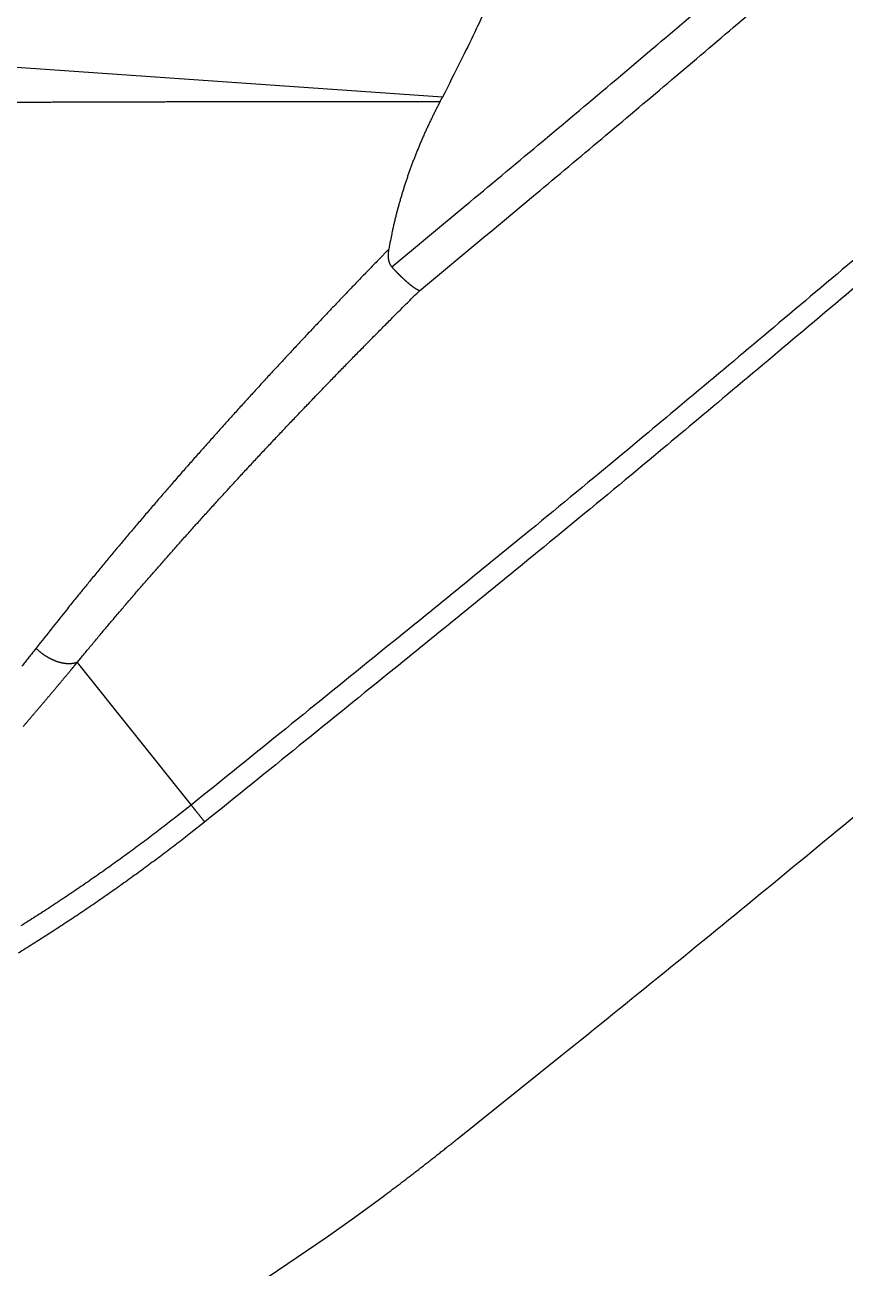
# Model space of a CAD drawing. Extents: x 527 to 614, y 487 to 635.
# Drawn here: x 598.15 to 598.699, y 513.134 to 513.966 of the extents above; entities that cross this region are included whole.
import ezdxf

# ---------------------------------------------------------------- set-up
doc = ezdxf.new("R2010")
doc.units = 0
doc.header["$MEASUREMENT"] = 0
doc.layers.add('1', color=4, linetype='Continuous')
doc.layers.add('204', color=7, linetype='Continuous')

# ---------------------------------------------------------------- blocks, each defined once
blk = doc.blocks.new('55')
at = {"layer": '204', "color": 4, "linetype": 'Continuous'}
for p, q in [((-4.170922, -6.153867), (-4.50786, -6.130304)), ((-4.415307, -6.532026), (-4.339068, -6.627491))]:
    blk.add_line(p, q, dxfattribs=at)
for points in [[(-4.186278, -6.283318), (-4.141817, -6.246439, 0.0007304), (-4.097471, -6.20944, 0.0007307), (-4.053244, -6.172314, 0.0007309), (-4.00913, -6.135067, 0.0007309), (-3.965136, -6.097693, 0.0007311), (-3.921256, -6.060199, 0.0007312), (-3.877495, -6.022578, 0.0007313)], [(-4.204846, -6.267324), (-4.15573, -6.226588, 0.0008058), (-4.106754, -6.185707, 0.0008063), (-4.057926, -6.144674, 0.0008066), (-4.009239, -6.103495, 0.0008069), (-3.9607, -6.062164, 0.0008071), (-3.912302, -6.020687, 0.0008074), (-3.864052, -5.979059, 0.0008076), (-3.815943, -5.937285, 0.0008078), (-3.767981, -5.89536, 0.000808), (-3.720162, -5.853289, 0.0008082), (-3.672489, -5.811066, 0.0008084), (-3.624959, -5.768699, 0.0008085), (-3.577576, -5.72618, 0.0008087), (-3.530334, -5.683515, 0.0008088), (-3.483241, -5.640699, 0.0008089), (-3.436289, -5.597738, 0.000809), (-3.389485, -5.554626, 0.0008091), (-3.342822, -5.511369, 0.0008092), (-3.296307, -5.467961, 0.0008092), (-3.249935, -5.424407, 0.0008093), (-3.20371, -5.380703, 0.0008093), (-3.157626, -5.336854, 0.0008093)], [(-4.160779, -6.850822), (-4.091556, -6.795314, 0.0011417), (-4.022537, -6.739454, 0.0011572), (-3.953733, -6.683227, 0.0011388), (-3.885128, -6.626661, 0.0010827), (-3.816725, -6.569755, 0.0010711), (-3.748523, -6.51252, 0.0011014), (-3.680537, -6.454938, 0.0011114), (-3.612761, -6.397023, 0.0011043), (-3.545204, -6.338764, 0.0011021), (-3.47786, -6.280177, 0.0011046), (-3.41074, -6.221249, 0.0011056), (-3.343839, -6.161994, 0.0011058), (-3.277167, -6.102401, 0.0011061), (-3.210718, -6.042483, 0.001107), (-3.144503, -5.982229, 0.0011076), (-3.078516, -5.921654, 0.0011085), (-3.012767, -5.860745, 0.0011091), (-2.947251, -5.799516, 0.0011101), (-2.88198, -5.737956, 0.0011109), (-2.816945, -5.67608, 0.001112), (-2.752159, -5.613874, 0.0011129)], [(-3.841208, -6.216438, -0.0009222), (-3.89624, -6.263216, -0.0010994), (-3.952761, -6.310852, -0.0008345), (-4.005925, -6.355461, -0.0002864), (-4.054072, -6.395694, -0.001177), (-4.116292, -6.446922, -0.0020249), (-4.212621, -6.525255, -0.0009898), (-4.339072, -6.627495, -0.0005244)], [(-3.886647, -6.274085, -0.0010998), (-3.943237, -6.321781, -0.0008348), (-3.996467, -6.366447, -0.0002865), (-4.044674, -6.406731, -0.0011775), (-4.106971, -6.458024, -0.0020257), (-4.203421, -6.536456, -0.0009902), (-4.33003, -6.638825, -0.0005246)], [(-1.239418, 0.071355, -0.0000007), (-1.274211, 0.033965, -0.0000006), (-1.309005, -0.003426, -0.0000006), (-1.343799, -0.040817, -0.0000005), (-1.378593, -0.078208, -0.0000005), (-1.413388, -0.1156, -0.0000005), (-1.448182, -0.152991, -0.0000004), (-1.482977, -0.190382, -0.0000004), (-1.517772, -0.227774, -0.0000003), (-1.552567, -0.265165, -0.0000003), (-1.587362, -0.302557, -0.0000002), (-1.622158, -0.339948, -0.0000002), (-1.656953, -0.37734, -0.0000002), (-1.691748, -0.414732, -0.0000001), (-1.726544, -0.452123, -0.0000001), (-1.76134, -0.489515, 0), (-1.796135, -0.526907)], [(-1.830931, -0.564299, 0), (-1.865726, -0.60169, 0.0000001), (-1.900522, -0.639082, 0.0000001), (-1.935318, -0.676474, 0.0000001), (-1.970113, -0.713866, 0.0000001), (-2.004909, -0.751257, 0.0000001), (-2.039704, -0.788649, 0.0000001), (-2.0745, -0.826041, 0.0000001), (-2.109295, -0.863433, 0.0000001), (-2.144091, -0.900825, 0.0000001), (-2.178886, -0.938217, 0.0000001), (-2.213682, -0.975608, 0.0000001), (-2.248478, -1.013, 0.0000001), (-2.283273, -1.050392, 0.0000001), (-2.318069, -1.087784, 0.0000001), (-2.352864, -1.125176, 0.0000001), (-2.38766, -1.162568, 0.0000001), (-2.422455, -1.19996, 0.0000001), (-2.45725, -1.237351, 0.0000001), (-2.492046, -1.274743, 0.0000001), (-2.526841, -1.312135, 0.0000001), (-2.561637, -1.349527, 0.0000001), (-2.596432, -1.386919, 0.0000001), (-2.631228, -1.424311, 0.0000001), (-2.666023, -1.461703, 0.0000001), (-2.700818, -1.499095, 0.0000001), (-2.735614, -1.536487, 0.0000001), (-2.770409, -1.573879, 0.0000001), (-2.805205, -1.611271, 0.0000001), (-2.84, -1.648663, 0.0000001), (-2.874795, -1.686055, 0.0000001), (-2.909591, -1.723447, 0.0000001), (-2.944386, -1.760839, 0.0000001), (-2.979181, -1.798231, 0.0000001), (-3.013977, -1.835623, 0.0000001), (-3.048772, -1.873015, 0.0000001), (-3.083567, -1.910407, 0.0000001), (-3.118363, -1.947799, 0.0000001), (-3.153158, -1.985191, 0.0000001), (-3.187953, -2.022583, 0.0000001), (-3.222749, -2.059975, 0.0000001), (-3.257544, -2.097367, 0.0000001), (-3.292339, -2.134759, 0.0000001), (-3.327135, -2.172151, 0.0000001), (-3.36193, -2.209543, 0.0000001), (-3.396725, -2.246935, 0.0000001), (-3.43152, -2.284328, 0.0000001), (-3.466316, -2.32172, 0.0000001), (-3.501111, -2.359112, 0.0000001), (-3.535906, -2.396504, 0.0000001), (-3.570701, -2.433896, 0.0000001), (-3.605496, -2.471288, 0.0000001), (-3.640292, -2.50868, 0.0000001), (-3.675087, -2.546073, 0.0000001), (-3.709882, -2.583465, 0.0000001), (-3.744677, -2.620857, 0.0000001), (-3.779472, -2.658249, 0.0000001), (-3.814267, -2.695641, 0.0000001), (-3.849063, -2.733033, 0.0000001), (-3.883858, -2.770426, 0.0000001), (-3.918653, -2.807818, 0.0000001), (-3.953448, -2.84521, 0.0000001), (-3.988243, -2.882602, 0.0000001), (-4.023038, -2.919995, 0.0000001), (-4.057833, -2.957387, 0.0000001), (-4.092628, -2.994779, 0.0000001), (-4.127423, -3.032171, 0.0000001), (-4.162218, -3.069564, 0.0000001), (-4.197014, -3.106956, 0.0000001), (-4.231809, -3.144348, 0.0000001), (-4.266604, -3.18174, 0.0000001), (-4.301399, -3.219133, 0.0000001), (-4.336194, -3.256525, 0.0000001), (-4.370989, -3.293917, 0.0000001), (-4.405784, -3.33131, 0.0000001), (-4.440579, -3.368702, 0.0000001), (-4.475374, -3.406094, 0.0000001), (-4.510169, -3.443487, 0.0000001), (-4.544964, -3.480879, 0.0000001), (-4.579759, -3.518271, 0.0000001), (-4.614554, -3.555664, 0.0000001), (-4.649349, -3.593056, 0.0000001), (-4.684144, -3.630448, 0.0000001), (-4.718938, -3.667841, 0.0000001), (-4.753733, -3.705233, 0.0000001), (-4.788528, -3.742626, 0.0000001), (-4.823323, -3.780018, 0.0000001), (-4.858118, -3.81741, 0.0000001), (-4.892913, -3.854803, 0.0000001), (-4.927708, -3.892195, 0.0000001), (-4.962503, -3.929588, 0.0000001), (-4.997298, -3.96698, 0.0000001), (-5.032093, -4.004373, 0.0000001), (-5.066888, -4.041765, 0.0000001), (-5.101682, -4.079158, 0.0000001), (-5.136476, -4.116549, 0.0000001), (-5.171272, -4.153943, 0.0000001), (-5.206071, -4.19134, 0.0000001), (-5.240862, -4.228728, 0), (-5.275639, -4.266101, 0.0000001), (-5.310451, -4.303513, 0.0000001), (-5.345316, -4.340981, 0), (-5.380041, -4.378298, -0.0000001), (-5.414557, -4.415391, 0.0000001), (-5.44963, -4.453083, 0.0000005), (-5.485522, -4.491655, 0), (-5.51922, -4.527868, -0.0000019), (-5.549684, -4.560606, 0.0000006), (-5.588809, -4.602653, 0.0000059)], [(-5.649071, -4.667417, 0.0000032), (-5.727989, -4.752233, 0.0000014)], [(-0.88808, 0.413868, -0.0000001), (-0.936805, 0.361503, -0.0000001), (-0.98553, 0.309139, -0.0000001), (-1.034255, 0.256774, -0.0000001), (-1.082979, 0.204409, -0.0000001), (-1.131704, 0.152045, -0.0000001), (-1.180429, 0.09968, 0), (-1.229154, 0.047316, 0), (-1.277879, -0.005049, 0), (-1.326604, -0.057414, 0), (-1.375329, -0.109779)], [(-1.618954, -0.371602, 0), (-1.667679, -0.423967, 0), (-1.716404, -0.476332, 0), (-1.765129, -0.528696, 0.0000001), (-1.813854, -0.581061, 0.0000001), (-1.862579, -0.633426, 0.0000001), (-1.911304, -0.685791, 0.0000001), (-1.960029, -0.738156, 0.0000001), (-2.008754, -0.79052, 0.0000001), (-2.057479, -0.842885, 0.0000001), (-2.106204, -0.89525, 0.0000001), (-2.154929, -0.947615, 0.0000001), (-2.203654, -0.99998, 0.0000001), (-2.252379, -1.052345, 0.0000001), (-2.301104, -1.10471, 0.0000001), (-2.349829, -1.157075, 0.0000001), (-2.398553, -1.20944, 0.0000001), (-2.447278, -1.261805, 0.0000001), (-2.496003, -1.31417, 0.0000001), (-2.544728, -1.366535, 0.0000001), (-2.593453, -1.4189, 0.0000001), (-2.642177, -1.471265, 0.0000001), (-2.690902, -1.52363, 0.0000001), (-2.739627, -1.575995, 0.0000001), (-2.788352, -1.62836, 0.0000001), (-2.837076, -1.680725, 0.0000001), (-2.885801, -1.73309, 0.0000001), (-2.934526, -1.785455, 0.0000001), (-2.983251, -1.83782, 0.0000001), (-3.031975, -1.890185, 0.0000001), (-3.0807, -1.94255, 0.0000001), (-3.129424, -1.994915, 0.0000001), (-3.178149, -2.04728, 0.0000001), (-3.226874, -2.099646, 0.0000001), (-3.275598, -2.152011, 0.0000001), (-3.324323, -2.204376, 0.0000001), (-3.373047, -2.256741, 0.0000001), (-3.421772, -2.309106, 0.0000001), (-3.470497, -2.361471, 0.0000001), (-3.519221, -2.413837, 0.0000001), (-3.567946, -2.466202, 0.0000001), (-3.61667, -2.518567, 0.0000001), (-3.665395, -2.570932, 0.0000001), (-3.714119, -2.623298, 0.0000001), (-3.762844, -2.675663, 0.0000001), (-3.811568, -2.728028, 0.0000001), (-3.860293, -2.780394, 0.0000001), (-3.909017, -2.832759, 0.0000001), (-3.957741, -2.885124, 0.0000001), (-4.006466, -2.93749, 0.0000001), (-4.05519, -2.989855, 0.0000001), (-4.103915, -3.04222, 0.0000001), (-4.152639, -3.094586, 0.0000001), (-4.201363, -3.146951, 0.0000001), (-4.250088, -3.199317, 0.0000001), (-4.298812, -3.251682, 0.0000001), (-4.347536, -3.304048, 0.0000001), (-4.39626, -3.356413, 0.0000001), (-4.444985, -3.408778, 0.0000001), (-4.493709, -3.461144, 0.0000001), (-4.542433, -3.513509, 0.0000001), (-4.591158, -3.565875, 0.0000001), (-4.639882, -3.61824, 0.0000001), (-4.688606, -3.670606, 0.0000001), (-4.73733, -3.722972, 0.0000001), (-4.786055, -3.775338, 0.0000001), (-4.834778, -3.827703, 0.0000001), (-4.883501, -3.880067, 0.0000001), (-4.932227, -3.932434, 0.0000001), (-4.980957, -3.984806, 0.0000001), (-5.029675, -4.037165, 0.0000001), (-5.078374, -4.089504, 0.0000001), (-5.127123, -4.141896, 0.0000001), (-5.175946, -4.194368, 0.0000001), (-5.224571, -4.246628, 0.0000001), (-5.272906, -4.298575, 0.0000001), (-5.32202, -4.35136, 0.0000002), (-5.372281, -4.405377, 0.0000001), (-5.419468, -4.456092, 0), (-5.462129, -4.501941, 0.0000003), (-5.516918, -4.560825, 0.0000005), (-5.601305, -4.651521, 0.0000003), (-5.711819, -4.770296, 0.0000001)], [(-4.33003, -6.638825), (-4.339293, -6.64615, -0.0023192), (-4.348611, -6.653381, -0.0023266), (-4.357987, -6.660514, -0.0023308), (-4.367417, -6.667553, -0.0023309), (-4.376904, -6.674493, -0.002332), (-4.386446, -6.681341, -0.0023329), (-4.396044, -6.68809, -0.0023338), (-4.405697, -6.694746, -0.0023334), (-4.415407, -6.701305, -0.0023333), (-4.42517, -6.707771, -0.0023322), (-4.43499, -6.71414, -0.0023313), (-4.444865, -6.720416, -0.0023296), (-4.454795, -6.726595, -0.0023277)], [(-4.339072, -6.627495), (-4.348227, -6.634735, -0.0023313), (-4.357443, -6.641886, -0.0023344), (-4.366723, -6.648945, -0.0023364), (-4.376063, -6.655916, -0.0023373), (-4.385466, -6.662794, -0.0023384), (-4.394929, -6.669583, -0.0023393), (-4.404455, -6.676279, -0.0023401), (-4.414039, -6.682886, -0.0023405), (-4.423685, -6.689399, -0.0023409), (-4.43339, -6.695823, -0.0023409), (-4.443156, -6.702152, -0.0023408), (-4.45298, -6.708392, -0.0023406)], [(-4.14383, -6.098636, -0.0036398), (-4.149467, -6.110693, -0.0063648), (-4.158631, -6.129362, -0.0030408), (-4.170921, -6.15387, -0.0015735)], [(-4.172418, -6.156705), (-4.17238, -6.156634, 0.0000352), (-4.172343, -6.156564, 0.0000351), (-4.172305, -6.156493, 0.0000351), (-4.172268, -6.156423, 0.0000354), (-4.172231, -6.156352, 0.0000356), (-4.172193, -6.156281, 0.0000357), (-4.172156, -6.156211, 0.0000359), (-4.172118, -6.15614, 0.0000361), (-4.172081, -6.156069, 0.0000362), (-4.172043, -6.155999, 0.0000364), (-4.172006, -6.155928, 0.0000366), (-4.171968, -6.155857, 0.0000367), (-4.171931, -6.155786, 0.0000369), (-4.171894, -6.155715, 0.0000371), (-4.171856, -6.155645, 0.0000372), (-4.171819, -6.155574, 0.0000374), (-4.171781, -6.155503, 0.0000376), (-4.171744, -6.155432, 0.0000378), (-4.171706, -6.155361, 0.0000379), (-4.171669, -6.15529, 0.0000381), (-4.171632, -6.155219, 0.0000383), (-4.171594, -6.155148, 0.0000384), (-4.171557, -6.155077, 0.0000386), (-4.171519, -6.155006, 0.0000389), (-4.171482, -6.154935, 0.000039), (-4.171445, -6.154864, 0.0000389), (-4.171407, -6.154793, 0.0000394), (-4.17137, -6.154721, 0.0000404), (-4.171332, -6.15465, 0.0000394), (-4.171295, -6.154579, 0.0000369), (-4.171258, -6.154508, 0.000041), (-4.17122, -6.154437, 0.0000493), (-4.171182, -6.154363, 0.0000374), (-4.171146, -6.154294, 0.0000125), (-4.171113, -6.154232, 0.0000534), (-4.171071, -6.154152, 0.0000927), (-4.171006, -6.154028, 0.0000453), (-4.170922, -6.153867, 0.000024)], [(-4.470957, -6.15718, -0.0000145), (-4.467167, -6.157165, -0.0000146), (-4.463377, -6.157149, -0.0000146), (-4.459587, -6.157134, -0.0000147), (-4.455797, -6.157119, -0.0000148), (-4.452008, -6.157105, -0.0000149), (-4.448219, -6.15709, -0.000015), (-4.444431, -6.157076, -0.0000151), (-4.440642, -6.157062, -0.0000152), (-4.436855, -6.157048, -0.0000153), (-4.433067, -6.157035, -0.0000154), (-4.42928, -6.157021, -0.0000155), (-4.425492, -6.157008, -0.0000156), (-4.421706, -6.156996, -0.0000157), (-4.417919, -6.156983, -0.0000158), (-4.414133, -6.156971, -0.0000159), (-4.410347, -6.156959, -0.000016), (-4.406562, -6.156947, -0.0000161), (-4.402777, -6.156935, -0.0000162), (-4.398992, -6.156924, -0.0000163), (-4.395207, -6.156913, -0.0000163), (-4.391423, -6.156902, -0.0000164), (-4.387639, -6.156891, -0.0000165), (-4.383855, -6.156881, -0.0000165), (-4.380072, -6.156871, -0.0000165), (-4.376288, -6.156861, -0.0000165), (-4.372506, -6.156851, -0.0000165), (-4.368723, -6.156842, -0.0000166), (-4.364941, -6.156833, -0.0000166), (-4.361159, -6.156824, -0.0000166), (-4.357377, -6.156816, -0.0000167), (-4.353596, -6.156807, -0.0000167), (-4.349815, -6.156799, -0.0000167), (-4.346034, -6.156791, -0.0000167), (-4.342253, -6.156784, -0.0000168), (-4.338473, -6.156777, -0.0000168), (-4.334693, -6.15677, -0.0000168), (-4.330914, -6.156763, -0.0000168), (-4.327134, -6.156756, -0.0000169), (-4.323355, -6.15675, -0.0000169), (-4.319576, -6.156744, -0.0000169), (-4.315798, -6.156738, -0.000017), (-4.31202, -6.156733, -0.000017), (-4.308242, -6.156727, -0.000017), (-4.304464, -6.156722, -0.000017), (-4.300687, -6.156718, -0.0000171), (-4.29691, -6.156713, -0.0000171), (-4.293133, -6.156709, -0.0000171), (-4.289356, -6.156705, -0.0000171), (-4.28558, -6.156701, -0.0000172), (-4.281804, -6.156698, -0.0000172), (-4.278028, -6.156695, -0.0000172), (-4.274253, -6.156692, -0.0000173), (-4.270478, -6.156689, -0.0000173), (-4.266703, -6.156687, -0.0000173), (-4.262929, -6.156685, -0.0000173), (-4.259154, -6.156683, -0.0000174), (-4.25538, -6.156681, -0.0000174), (-4.251607, -6.15668, -0.0000174), (-4.247833, -6.156679, -0.0000174), (-4.24406, -6.156678, -0.0000171), (-4.240287, -6.156678, -0.0000167), (-4.236514, -6.156677, -0.0000163), (-4.232742, -6.156677, -0.0000159), (-4.228969, -6.156677, -0.0000155), (-4.225198, -6.156678, -0.000015), (-4.221428, -6.156679, -0.0000147), (-4.217655, -6.156679, -0.0000145), (-4.213876, -6.156681, -0.0000138), (-4.210113, -6.156682, -0.0000127), (-4.206373, -6.156683, -0.0000134), (-4.202572, -6.156685, -0.0000151), (-4.198683, -6.156687, -0.0000115), (-4.195032, -6.156689, -0.0000046), (-4.191731, -6.156691, -0.0000149), (-4.187493, -6.156694, -0.0000239), (-4.180966, -6.156698, -0.0000116), (-4.172418, -6.156705, -0.0000062)], [(-4.172418, -6.156705), (-4.17365, -6.159054, 0.0017844), (-4.174864, -6.161408, 0.0017855), (-4.17606, -6.163769, 0.0017922), (-4.177238, -6.166136, 0.0018051), (-4.178397, -6.168509, 0.0018156), (-4.179538, -6.170888, 0.0018251), (-4.18066, -6.173274, 0.0018342), (-4.181763, -6.175666, 0.0018442), (-4.182848, -6.178064, 0.0018532), (-4.183914, -6.180468, 0.0018627), (-4.184962, -6.182878, 0.0018713), (-4.18599, -6.185295, 0.0018805), (-4.187, -6.187718, 0.0018887), (-4.18799, -6.190148, 0.0018975), (-4.188962, -6.192584, 0.0019054), (-4.189914, -6.195026, 0.0019137), (-4.190847, -6.197475, 0.0019211), (-4.191762, -6.19993, 0.001929), (-4.192656, -6.202391, 0.0019361), (-4.193532, -6.204859, 0.0019439), (-4.194387, -6.207334, 0.00195), (-4.195224, -6.209815, 0.001956), (-4.19604, -6.212303, 0.0019634), (-4.196838, -6.214797, 0.0019736), (-4.197615, -6.217298, 0.001974), (-4.198373, -6.219806, 0.0019677), (-4.19911, -6.222318, 0.0019901), (-4.199829, -6.224841, 0.0020369), (-4.200528, -6.227373, 0.0019824), (-4.201205, -6.229902, 0.0018536), (-4.201859, -6.232423, 0.0020528), (-4.202501, -6.234991, 0.002457), (-4.203134, -6.237628, 0.0018626), (-4.203716, -6.240107, 0.0006283), (-4.204232, -6.242352, 0.0026431), (-4.204849, -6.24525, 0.0045603), (-4.20574, -6.249735, 0.002224), (-4.206871, -6.255619, 0.0011751)], [(-4.206871, -6.255619), (-4.213652, -6.262592, 0.0005357), (-4.220391, -6.26955, 0.0005395), (-4.227084, -6.276492, 0.0005451), (-4.233733, -6.283418, 0.0005524), (-4.240337, -6.290329, 0.0005593), (-4.246897, -6.297224, 0.0005659), (-4.253411, -6.304103, 0.0005727), (-4.259882, -6.310968, 0.0005797), (-4.266307, -6.317816, 0.0005867), (-4.272687, -6.324649, 0.0005938), (-4.279022, -6.331467, 0.000601), (-4.285313, -6.338269, 0.0006084), (-4.291558, -6.345056, 0.0006158), (-4.297758, -6.351828, 0.0006233), (-4.303912, -6.358584, 0.0006309), (-4.310022, -6.365325, 0.0006386), (-4.316086, -6.37205, 0.0006464), (-4.322105, -6.378761, 0.0006543), (-4.328077, -6.385456, 0.0006624), (-4.334005, -6.392136, 0.0006706), (-4.339886, -6.398801, 0.0006787), (-4.345723, -6.405451, 0.0006867), (-4.351512, -6.412085, 0.0006957), (-4.357257, -6.418705, 0.0007056), (-4.362955, -6.425311, 0.0007125), (-4.368607, -6.4319, 0.0007168), (-4.374211, -6.438471, 0.0007321), (-4.379774, -6.445034, 0.0007565), (-4.385297, -6.451592, 0.0007439), (-4.390755, -6.458109, 0.0007023), (-4.396136, -6.464573, 0.0007854), (-4.401551, -6.471124, 0.0009506), (-4.407038, -6.477811, 0.00073), (-4.412161, -6.48408, 0.0002486), (-4.416771, -6.489741, 0.0010481), (-4.422585, -6.496978, 0.0018477), (-4.431404, -6.508081, 0.0009195), (-4.442871, -6.522596, 0.0004906)], [(-4.206871, -6.255619), (-4.206898, -6.25577, 0.0014057), (-4.206925, -6.25592, 0.0013936), (-4.206951, -6.256071, 0.0014023), (-4.206976, -6.256221, 0.001435), (-4.207, -6.256372, 0.001459), (-4.207023, -6.256524, 0.0014808), (-4.207046, -6.256675, 0.0015014), (-4.207067, -6.256827, 0.0015266), (-4.207088, -6.256979, 0.0015487), (-4.207107, -6.257131, 0.0015736), (-4.207126, -6.257283, 0.0015959), (-4.207144, -6.257435, 0.0016215), (-4.20716, -6.257587, 0.0016443), (-4.207176, -6.25774, 0.0016703), (-4.20719, -6.257893, 0.0016935), (-4.207204, -6.258045, 0.00172), (-4.207216, -6.258198, 0.0017437), (-4.207228, -6.258351, 0.0017707), (-4.207238, -6.258504, 0.0017948), (-4.207247, -6.258657, 0.0018221), (-4.207255, -6.25881, 0.0018467), (-4.207262, -6.258963, 0.0018745), (-4.207268, -6.259116, 0.0018994), (-4.207273, -6.259269, 0.0019276), (-4.207276, -6.259423, 0.0019529), (-4.207278, -6.259576, 0.0019815), (-4.207279, -6.259729, 0.002007), (-4.207279, -6.259882, 0.0020357), (-4.207277, -6.260035, 0.0020619), (-4.207275, -6.260188, 0.0020917), (-4.20727, -6.260341, 0.0021448), (-4.207265, -6.260494, 0.0022306), (-4.207258, -6.260648, 0.0022826), (-4.20725, -6.260801, 0.0023229), (-4.20724, -6.260955, 0.0023626), (-4.207229, -6.261108, 0.0024124), (-4.207216, -6.261262, 0.0024562), (-4.207202, -6.261416, 0.002507), (-4.207186, -6.261569, 0.0025528), (-4.207168, -6.261723, 0.0026064), (-4.207149, -6.261876, 0.0026548), (-4.207128, -6.262029, 0.0027108), (-4.207106, -6.262182, 0.0027616), (-4.207082, -6.262334, 0.0028202), (-4.207056, -6.262487, 0.0028735), (-4.207028, -6.262639, 0.0029346), (-4.206999, -6.26279, 0.0029902), (-4.206967, -6.262941, 0.0030537), (-4.206934, -6.263092, 0.0031116), (-4.206899, -6.263242, 0.0031776), (-4.206862, -6.263392, 0.0032376), (-4.206823, -6.263541, 0.0033057), (-4.206782, -6.263689, 0.0033679), (-4.20674, -6.263837, 0.0034384), (-4.206695, -6.263984, 0.0035018), (-4.206648, -6.26413, 0.0035726), (-4.206599, -6.264276, 0.0036396), (-4.206548, -6.26442, 0.0037175), (-4.206494, -6.264564, 0.0037779), (-4.206439, -6.264707, 0.0038364), (-4.206381, -6.264849, 0.0039287), (-4.206321, -6.264989, 0.0040667), (-4.206259, -6.265129, 0.0041377), (-4.206194, -6.265269, 0.0041694), (-4.206127, -6.265407, 0.0041681), (-4.206058, -6.265544, 0.0041463), (-4.205986, -6.26568, 0.0041922), (-4.205912, -6.265815, 0.0042974), (-4.205835, -6.26595, 0.0041886), (-4.205756, -6.266082, 0.0039231), (-4.205676, -6.266212, 0.0043649), (-4.205592, -6.266343, 0.0052635), (-4.205503, -6.266475, 0.0039988), (-4.205419, -6.266598, 0.001317), (-4.205341, -6.266709, 0.005744), (-4.205236, -6.266847, 0.0100753), (-4.205069, -6.267055, 0.0049492), (-4.204846, -6.267324, 0.0026141)], [(-4.186278, -6.283318), (-4.186361, -6.283289, -0.0008718), (-4.186445, -6.283259, 0.0001107), (-4.18653, -6.283229, -0.0008229), (-4.186616, -6.283197, -0.0037484), (-4.186704, -6.283163, -0.0044554), (-4.186794, -6.283127, -0.0035297), (-4.186886, -6.283088, -0.0031352), (-4.186979, -6.283047, -0.0031455), (-4.187075, -6.283005, -0.0030414), (-4.187172, -6.28296, -0.002864), (-4.187271, -6.282912, -0.0027198), (-4.187371, -6.282863, -0.002611), (-4.187474, -6.282811, -0.0024995), (-4.187577, -6.282758, -0.0023952), (-4.187683, -6.282702, -0.0022954), (-4.18779, -6.282644, -0.0022072), (-4.187899, -6.282584, -0.002121), (-4.188009, -6.282522, -0.0020434), (-4.188121, -6.282458, -0.0019677), (-4.188235, -6.282392, -0.0019), (-4.18835, -6.282323, -0.0018334), (-4.188467, -6.282253, -0.0017736), (-4.188585, -6.282181, -0.001715), (-4.188704, -6.282106, -0.0016627), (-4.188826, -6.28203, -0.0016101), (-4.188948, -6.281951, -0.0015623), (-4.189072, -6.281871, -0.0015177), (-4.189198, -6.281788, -0.001479), (-4.189325, -6.281704, -0.0014357), (-4.189453, -6.281617, -0.001392), (-4.189583, -6.281528, -0.0013456), (-4.189715, -6.281437, -0.0013022), (-4.189848, -6.281345, -0.0012607), (-4.189983, -6.28125, -0.0012231), (-4.190119, -6.281153, -0.0011863), (-4.190256, -6.281054, -0.0011529), (-4.190395, -6.280953, -0.0011203), (-4.190536, -6.28085, -0.0010907), (-4.190677, -6.280745, -0.0010616), (-4.19082, -6.280638, -0.0010352), (-4.190965, -6.280529, -0.0010093), (-4.19111, -6.280419, -0.0009858), (-4.191257, -6.280306, -0.0009626), (-4.191406, -6.280192, -0.0009416), (-4.191555, -6.280075, -0.0009208), (-4.191706, -6.279957, -0.000902), (-4.191857, -6.279838, -0.0008833), (-4.19201, -6.279716, -0.0008665), (-4.192164, -6.279593, -0.0008498), (-4.19232, -6.279468, -0.0008347), (-4.192476, -6.279341, -0.0008196), (-4.192633, -6.279212, -0.0008061), (-4.192791, -6.279082, -0.0007926), (-4.192951, -6.27895, -0.0007805), (-4.193111, -6.278817, -0.0007683), (-4.193272, -6.278682, -0.0007575), (-4.193434, -6.278545, -0.0007466), (-4.193597, -6.278407, -0.0007373), (-4.193761, -6.278267, -0.000727), (-4.193926, -6.278125, -0.0007154), (-4.194092, -6.277982, -0.0007014), (-4.194259, -6.277837, -0.0006875), (-4.194427, -6.27769, -0.0006744), (-4.194596, -6.277541, -0.0006624), (-4.194766, -6.277391, -0.0006506), (-4.194937, -6.27724, -0.0006398), (-4.195109, -6.277086, -0.0006293), (-4.195281, -6.276931, -0.0006196), (-4.195455, -6.276775, -0.0006102), (-4.195629, -6.276617, -0.0006016), (-4.195805, -6.276458, -0.0005932), (-4.195981, -6.276297, -0.0005856), (-4.196157, -6.276134, -0.0005781), (-4.196335, -6.275971, -0.0005714), (-4.196513, -6.275806, -0.0005647), (-4.196691, -6.275639, -0.0005588), (-4.196871, -6.275472, -0.0005529), (-4.19705, -6.275303, -0.0005478), (-4.197231, -6.275132, -0.0005426), (-4.197412, -6.274961, -0.0005381), (-4.197593, -6.274788, -0.0005337), (-4.197775, -6.274615, -0.0005299), (-4.197957, -6.27444, -0.0005261), (-4.19814, -6.274264, -0.0005229), (-4.198323, -6.274086, -0.0005197), (-4.198506, -6.273908, -0.0005171), (-4.198689, -6.273729, -0.0005144), (-4.198873, -6.273549, -0.0005124), (-4.199057, -6.273368, -0.0005104), (-4.199241, -6.273186, -0.0005076), (-4.199426, -6.273002, -0.0005015), (-4.199611, -6.272818, -0.0004931), (-4.199797, -6.272632, -0.0004856), (-4.199983, -6.272446, -0.0004785), (-4.200169, -6.272258, -0.000472), (-4.200356, -6.272069, -0.0004655), (-4.200543, -6.271879, -0.0004595), (-4.20073, -6.271688, -0.0004536), (-4.200917, -6.271496, -0.0004483), (-4.201105, -6.271304, -0.0004432), (-4.201293, -6.27111, -0.0004383), (-4.201481, -6.270916, -0.0004334), (-4.201669, -6.270721, -0.0004295), (-4.201857, -6.270525, -0.0004261), (-4.202045, -6.270329, -0.0004214), (-4.202233, -6.270132, -0.0004153), (-4.202421, -6.269934, -0.0004156), (-4.202609, -6.269735, -0.0004206), (-4.202797, -6.269536, -0.0004063), (-4.202984, -6.269337, -0.0003775), (-4.20317, -6.269139, -0.0004135), (-4.203359, -6.268937, -0.0004889), (-4.203552, -6.26873, -0.0003707), (-4.203733, -6.268535, -0.0001296), (-4.203897, -6.268359, -0.0005178), (-4.204106, -6.268132, -0.000886), (-4.204427, -6.267782, -0.0004336), (-4.204846, -6.267324, -0.0002302)], [(-4.415304, -6.532034), (-4.412893, -6.529101, -0.0004351), (-4.410465, -6.526157, -0.0004319), (-4.408019, -6.523203, -0.0004264), (-4.405556, -6.520238, -0.0004192), (-4.403077, -6.517263, -0.0004132), (-4.400583, -6.514281, -0.0004078), (-4.398073, -6.51129, -0.0004027), (-4.395549, -6.508291, -0.0003977), (-4.393011, -6.505286, -0.0003932), (-4.39046, -6.502274, -0.0003889), (-4.387896, -6.499257, -0.000385), (-4.385319, -6.496235, -0.0003812), (-4.382731, -6.493208, -0.0003779), (-4.380132, -6.490178, -0.0003747), (-4.377522, -6.487145, -0.0003718), (-4.374903, -6.48411, -0.0003689), (-4.372273, -6.481072, -0.0003668), (-4.369636, -6.478034, -0.0003654), (-4.36699, -6.474995, -0.0003626), (-4.364336, -6.471956, -0.0003575), (-4.361673, -6.468915, -0.0003524), (-4.359, -6.465872, -0.0003465), (-4.356316, -6.462825, -0.0003427), (-4.353622, -6.459774, -0.000341), (-4.350917, -6.45672, -0.0003389), (-4.348201, -6.453662, -0.0003361), (-4.345476, -6.450601, -0.0003336), (-4.342739, -6.447536, -0.0003311), (-4.339993, -6.444468, -0.0003287), (-4.337236, -6.441396, -0.0003263), (-4.334468, -6.438321, -0.0003239), (-4.33169, -6.435243, -0.0003215), (-4.328902, -6.432161, -0.0003191), (-4.326104, -6.429075, -0.0003168), (-4.323295, -6.425986, -0.0003145), (-4.320476, -6.422894, -0.0003121), (-4.317646, -6.419798, -0.0003099), (-4.314807, -6.416699, -0.0003078), (-4.311957, -6.413596, -0.0003052), (-4.309097, -6.41049, -0.0003021), (-4.306227, -6.40738, -0.0002996), (-4.303346, -6.404266, -0.0002976), (-4.300455, -6.401148, -0.0002961), (-4.297554, -6.398027, -0.0002953), (-4.294642, -6.394903, -0.0002942), (-4.29172, -6.391774, -0.000293), (-4.288788, -6.388642, -0.0002919), (-4.285845, -6.385506, -0.0002908), (-4.282892, -6.382367, -0.0002897), (-4.279929, -6.379224, -0.0002887), (-4.276955, -6.376077, -0.0002876), (-4.273971, -6.372927, -0.0002865), (-4.270977, -6.369773, -0.0002855), (-4.267972, -6.366616, -0.0002845), (-4.264958, -6.363455, -0.0002834), (-4.261933, -6.36029, -0.0002824), (-4.258897, -6.357122, -0.0002814), (-4.255852, -6.353951, -0.0002804), (-4.252796, -6.350775, -0.0002794), (-4.249731, -6.347597, -0.0002785), (-4.246654, -6.344415, -0.0002774), (-4.243568, -6.34123, -0.0002763), (-4.240472, -6.338041, -0.0002755), (-4.237365, -6.334848, -0.0002751), (-4.234247, -6.331652, -0.0002735), (-4.231121, -6.328454, -0.0002709), (-4.227985, -6.325253, -0.0002723), (-4.224836, -6.322045, -0.0002769), (-4.221672, -6.31883, -0.0002681), (-4.218511, -6.315624, -0.0002495), (-4.215359, -6.312434, -0.0002745), (-4.212145, -6.309189, -0.0003262), (-4.208844, -6.305864, -0.0002465), (-4.205739, -6.302741, -0.000084), (-4.202927, -6.299915, -0.0003467), (-4.199292, -6.296279, -0.0005928), (-4.193665, -6.29067, -0.0002879), (-4.186278, -6.283318, -0.000152)], [(-4.442871, -6.522596), (-4.443921, -6.523942, -0.0001343), (-4.444971, -6.525286, -0.0001354), (-4.446019, -6.526626, -0.0001352), (-4.447067, -6.527965, -0.0001332), (-4.448114, -6.5293, -0.0001319), (-4.449159, -6.530633, -0.0001307), (-4.450204, -6.531962, -0.0001296), (-4.451248, -6.53329, -0.0001282), (-4.452291, -6.534614, -0.000127)], [(-4.415304, -6.532034), (-4.415615, -6.532149, -0.0066387), (-4.415931, -6.532257, -0.0065336), (-4.416254, -6.532356, -0.0064075), (-4.416581, -6.532449, -0.0062807), (-4.416914, -6.532534, -0.0061565), (-4.417252, -6.532612, -0.0060406), (-4.417596, -6.532683, -0.005923), (-4.417944, -6.532745, -0.005814), (-4.418297, -6.532801, -0.0057036), (-4.418655, -6.532848, -0.0056021), (-4.419017, -6.532888, -0.0054989), (-4.419384, -6.532921, -0.0054053), (-4.419755, -6.532946, -0.0053093), (-4.42013, -6.532963, -0.0052225), (-4.420509, -6.532972, -0.0051347), (-4.420892, -6.532974, -0.0050581), (-4.421279, -6.532968, -0.0049733), (-4.421669, -6.532954, -0.0048926), (-4.422063, -6.532932, -0.004795), (-4.42246, -6.532903, -0.004689), (-4.42286, -6.532865, -0.0045886), (-4.423263, -6.53282, -0.0044976), (-4.423669, -6.532767, -0.0044088), (-4.424077, -6.532707, -0.0043268), (-4.424488, -6.532639, -0.0042471), (-4.424901, -6.532564, -0.0041748), (-4.425316, -6.532481, -0.0041042), (-4.425734, -6.53239, -0.0040405), (-4.426153, -6.532292, -0.0039782), (-4.426574, -6.532186, -0.0039229), (-4.426996, -6.532073, -0.003868), (-4.42742, -6.531953, -0.0038195), (-4.427844, -6.531825, -0.0037728), (-4.42827, -6.53169, -0.0037346), (-4.428697, -6.531548, -0.0036888), (-4.429124, -6.531398, -0.0036414), (-4.429552, -6.531241, -0.0035887), (-4.42998, -6.531077, -0.0035334), (-4.430408, -6.530906, -0.0034828), (-4.430836, -6.530728, -0.0034381), (-4.431264, -6.530543, -0.0033957), (-4.431692, -6.530352, -0.0033573), (-4.432119, -6.530154, -0.0033214), (-4.432545, -6.529949, -0.0032898), (-4.432971, -6.529737, -0.0032603), (-4.433396, -6.529519, -0.0032351), (-4.433819, -6.529295, -0.0032115), (-4.434241, -6.529065, -0.0031923), (-4.434662, -6.528828, -0.0031744), (-4.435081, -6.528585, -0.0031609), (-4.435498, -6.528336, -0.0031486), (-4.435913, -6.528081, -0.0031411), (-4.436326, -6.52782, -0.003129), (-4.436736, -6.527554, -0.0031138), (-4.437144, -6.527281, -0.0030855), (-4.43755, -6.527004, -0.0030455), (-4.437952, -6.52672, -0.0030537), (-4.438352, -6.526432, -0.0030996), (-4.438749, -6.526137, -0.0030002), (-4.439142, -6.525839, -0.0027931), (-4.43953, -6.525538, -0.0030735), (-4.439919, -6.525227, -0.0036566), (-4.440313, -6.524902, -0.0027743), (-4.440681, -6.524595, -0.0009506), (-4.441013, -6.524315, -0.0039121), (-4.441428, -6.523946, -0.0067609), (-4.442056, -6.523364, -0.0033159), (-4.442871, -6.522596, -0.0017574)], [(-4.451575, -6.575029, 0.0000692), (-4.450877, -6.574215, 0.0000699), (-4.450178, -6.5734, 0.0000704), (-4.449479, -6.572583, 0.0000711), (-4.448779, -6.571765, 0.0000717), (-4.448079, -6.570947, 0.0000724), (-4.447378, -6.570127, 0.0000729), (-4.446676, -6.569305, 0.0000736), (-4.445974, -6.568483, 0.0000742), (-4.445271, -6.56766, 0.0000748), (-4.444568, -6.566835, 0.0000754), (-4.443864, -6.566009, 0.0000761), (-4.44316, -6.565182, 0.0000766), (-4.442455, -6.564354, 0.0000773), (-4.44175, -6.563525, 0.0000778), (-4.441044, -6.562695, 0.0000785), (-4.440337, -6.561863, 0.000079), (-4.43963, -6.561031, 0.0000797), (-4.438923, -6.560197, 0.0000802), (-4.438215, -6.559362, 0.0000809), (-4.437506, -6.558526, 0.0000814), (-4.436797, -6.557688, 0.0000821), (-4.436087, -6.55685, 0.0000826), (-4.435377, -6.55601, 0.0000833), (-4.434667, -6.555169, 0.0000838), (-4.433956, -6.554327, 0.0000844), (-4.433244, -6.553484, 0.000085), (-4.432532, -6.55264, 0.0000856), (-4.431819, -6.551795, 0.0000861), (-4.431106, -6.550948, 0.0000868), (-4.430393, -6.5501, 0.0000873), (-4.429679, -6.549251, 0.0000879), (-4.428964, -6.548401, 0.0000885), (-4.42825, -6.54755, 0.0000891), (-4.427534, -6.546697, 0.0000896), (-4.426818, -6.545844, 0.0000903), (-4.426102, -6.544989, 0.0000907), (-4.425385, -6.544133, 0.0000912), (-4.424669, -6.543276, 0.000092), (-4.423951, -6.542417, 0.000093), (-4.423231, -6.541556, 0.0000928), (-4.422514, -6.540697, 0.0000932), (-4.421801, -6.539842, 0.0000949), (-4.421076, -6.538972, 0.0000907), (-4.420334, -6.538081, 0.0000938), (-4.419636, -6.537243, 0.0001385), (-4.419006, -6.536484, 0.0000955), (-4.418195, -6.535509, -0.0001029), (-4.416944, -6.534005, -0.0000667), (-4.415304, -6.532034, -0.0000211)], [(-4.339072, -6.627495), (-4.339017, -6.627563, -0.000215), (-4.338957, -6.627637, -0.0001876), (-4.338893, -6.627716, -0.000161), (-4.338825, -6.6278, -0.0001369), (-4.338753, -6.62789, -0.0001178), (-4.338677, -6.627985, -0.0001027), (-4.338597, -6.628084, -0.0000899), (-4.338513, -6.628189, -0.0000788), (-4.338425, -6.628299, -0.0000694), (-4.338333, -6.628414, -0.0000613), (-4.338237, -6.628534, -0.0000544), (-4.338137, -6.628658, -0.0000482), (-4.338033, -6.628788, -0.0000428), (-4.337926, -6.628922, -0.0000379), (-4.337815, -6.62906, -0.0000337), (-4.337701, -6.629204, -0.0000298), (-4.337583, -6.629351, -0.0000264), (-4.337461, -6.629504, -0.0000232), (-4.337336, -6.62966, -0.0000205), (-4.337207, -6.629821, -0.0000178), (-4.337075, -6.629986, -0.0000155), (-4.33694, -6.630156, -0.0000133), (-4.336801, -6.63033, -0.0000113), (-4.336659, -6.630507, -0.0000094), (-4.336514, -6.630689, -0.0000077), (-4.336365, -6.630875, -0.0000061), (-4.336214, -6.631065, -0.0000046), (-4.336059, -6.631258, -0.0000031), (-4.335902, -6.631455, -0.0000019), (-4.335741, -6.631656, -0.0000006), (-4.335578, -6.631861, 0), (-4.335411, -6.63207), (-4.335242, -6.632281), (-4.33507, -6.632496), (-4.334896, -6.632715), (-4.334719, -6.632936), (-4.33454, -6.63316), (-4.334359, -6.633387), (-4.334176, -6.633616, 0), (-4.333991, -6.633848, 0.0000001), (-4.333804, -6.634083), (-4.333615, -6.634319, -0.0000004), (-4.333424, -6.634558, 0.0000001), (-4.333232, -6.634798, 0.0000014), (-4.333038, -6.635041, -0.0000012), (-4.332844, -6.635285, -0.0000083), (-4.332648, -6.63553, -0.0000201), (-4.33245, -6.635778, -0.0000393), (-4.332251, -6.636027, -0.0000496), (-4.332052, -6.636276, -0.0000549), (-4.331854, -6.636525, -0.0000805), (-4.331651, -6.636779, -0.0001253), (-4.331443, -6.637041, -0.0000952), (-4.331248, -6.637287, -0.0000083), (-4.331071, -6.637509, -0.0001797), (-4.330842, -6.637797, -0.0003696), (-4.330491, -6.638242, -0.0001837), (-4.33003, -6.638825, -0.0000937)], [(-4.210565, -6.889312), (-4.2093, -6.888377, 0.0003833), (-4.208036, -6.887441, 0.0003872), (-4.206773, -6.886502, 0.0003834), (-4.205512, -6.885562, 0.0003709), (-4.204253, -6.88462, 0.0003616), (-4.202994, -6.883676, 0.0003532), (-4.201737, -6.882731, 0.0003453), (-4.200482, -6.881783, 0.0003359), (-4.199227, -6.880834, 0.0003277), (-4.197974, -6.879884, 0.0003185), (-4.196722, -6.878931, 0.0003103), (-4.195471, -6.877977, 0.0003011), (-4.194221, -6.877022, 0.0002929), (-4.192973, -6.876065, 0.0002837), (-4.191725, -6.875107, 0.0002756), (-4.190479, -6.874148, 0.0002663), (-4.189233, -6.873187, 0.0002582), (-4.187988, -6.872225, 0.000249), (-4.186745, -6.871261, 0.0002408), (-4.185502, -6.870297, 0.0002316), (-4.18426, -6.869331, 0.0002234), (-4.183019, -6.868364, 0.0002141), (-4.181779, -6.867396, 0.0002061), (-4.18054, -6.866427, 0.0001971), (-4.179301, -6.865457, 0.0001886), (-4.178063, -6.864487, 0.0001787), (-4.176826, -6.863516, 0.0001716), (-4.175589, -6.862543, 0.0001646), (-4.174351, -6.861567, 0.0001531), (-4.173118, -6.860595, 0.0001373), (-4.171893, -6.859629, 0.0001392), (-4.170649, -6.858645, 0.0001478), (-4.169376, -6.857639, 0.0001117), (-4.168181, -6.856693, 0.0000529), (-4.167102, -6.855838, 0.0001295), (-4.165716, -6.854738, 0.0001849), (-4.163582, -6.853044, 0.0000881), (-4.160789, -6.850825, 0.0000487)]]:
    blk.add_lwpolyline(points, format="xyb", dxfattribs=at)
blk.add_arc((-5.356541, -5.334711), 1.931332, 221.0175, 306.39584, dxfattribs=at)
blk = doc.blocks.new('2010VANGUARD')
at = {"layer": '1'}
blk.add_blockref('55', (75.70037, 15.04485), dxfattribs=at)

msp = doc.modelspace()

# ---------------------------------------------------------------- block references
at = {"layer": '1'}
msp.add_blockref('2010VANGUARD', (526.90048, 505.02667), dxfattribs=at)

doc.saveas('drawing.dxf')
